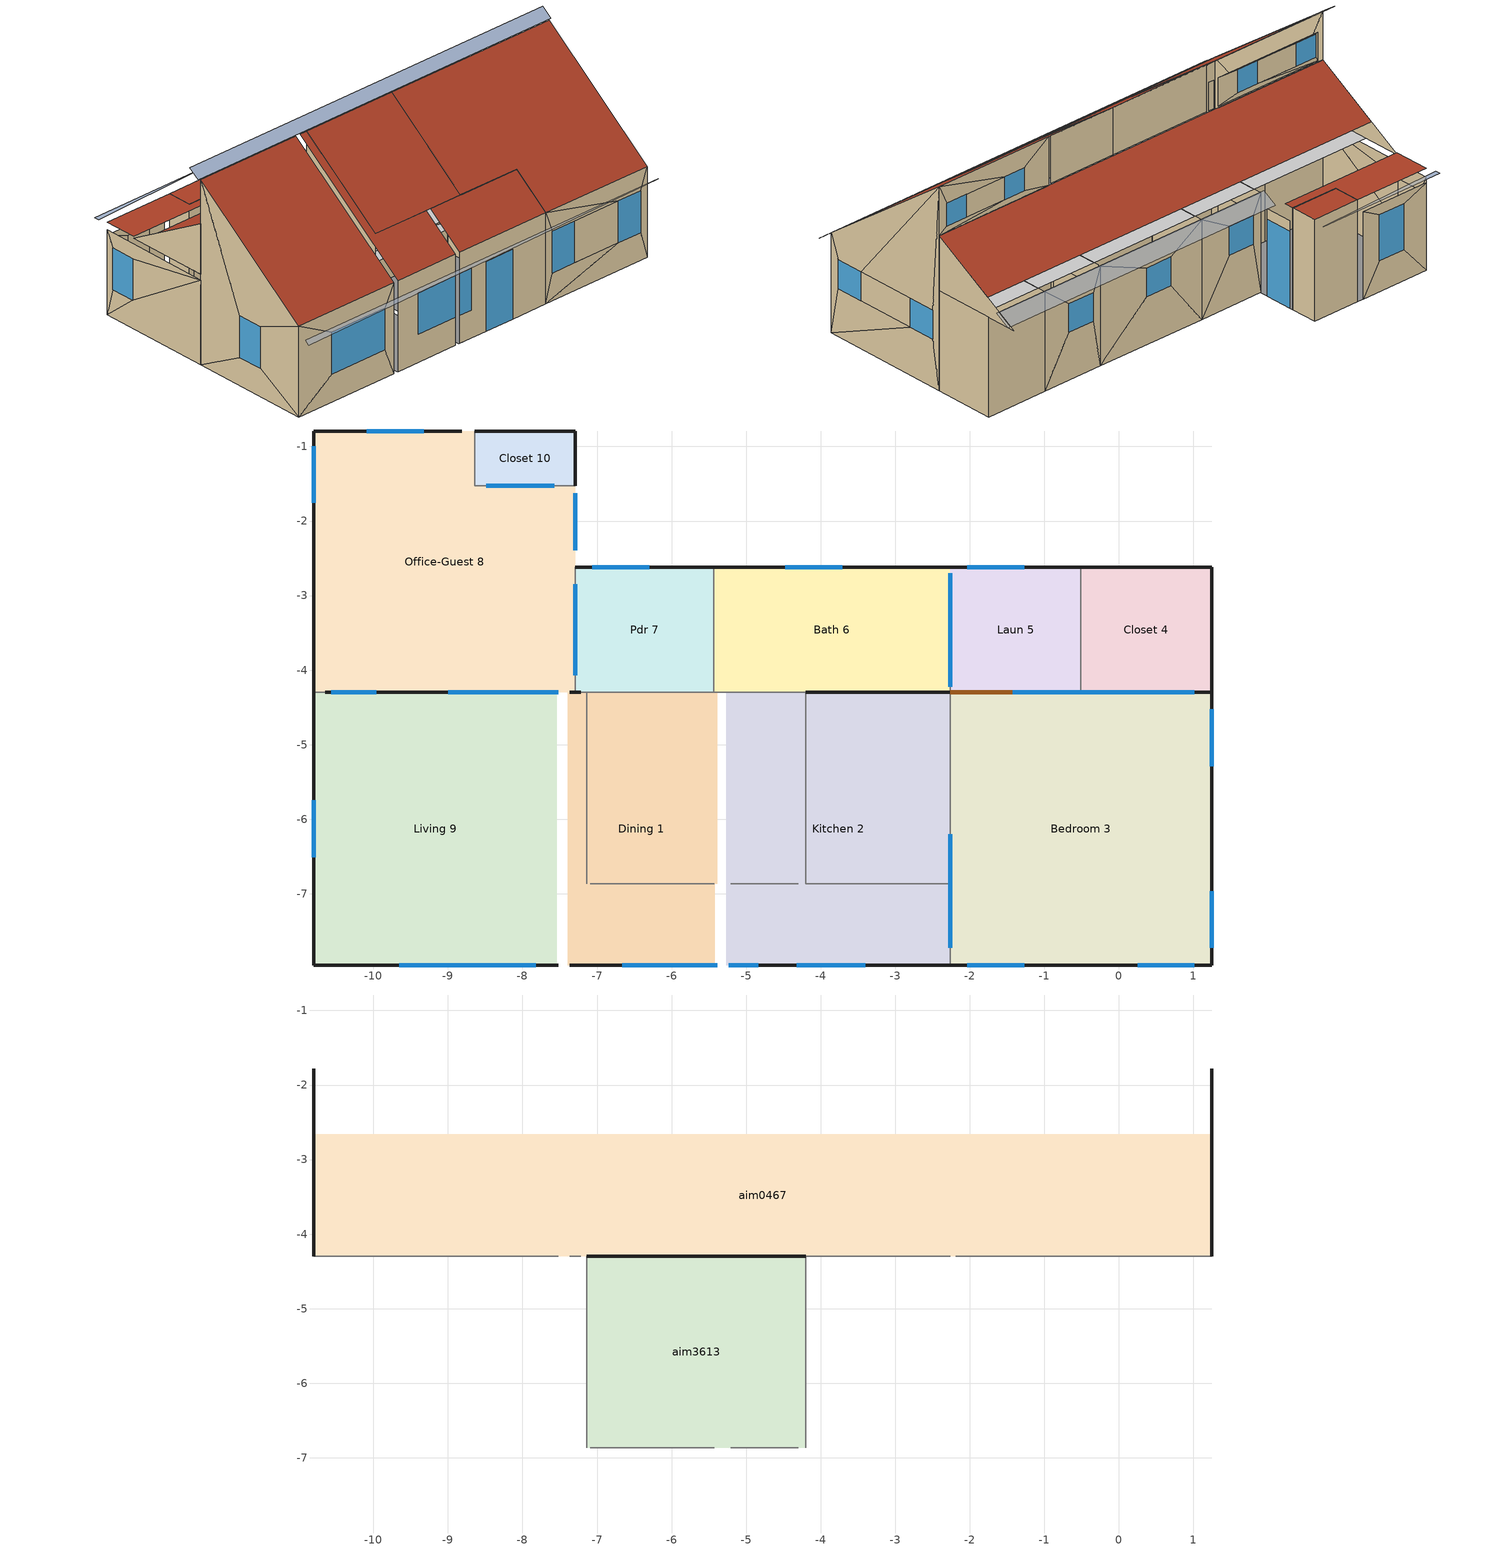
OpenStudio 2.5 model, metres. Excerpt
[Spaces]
Office-Guest 8
 floor ground: -8.64,-0.79 -8.64,-1.53 -7.29,-1.53 -7.29,-4.3 -10.8,-4.3 -10.8,-0.79 z0
 floor to aim0467: -7.29,-2.85 -7.29,-4.3 -10.8,-4.3 -10.8,-2.85 z2.64
 wall outside: -10.8,-1 -10.8,-1.76 / -9.32,-0.79 -10.09,-0.79 z0.81:2.03; -7.29,-2.39 -7.29,-1.63 z2.03:2.31; -7.29,-2.39 -7.29,-1.63 z0:2.03; -10.8,-0.79,2.47 -10.8,-0.79,0 -10.8,-1,0.81 -10.8,-1,2.03; -10.8,-1,0.81 -10.8,-0.79,0 -10.8,-1.76,0.81; -10.8,-0.79,2.47 -10.8,-1,2.03 -10.8,-1.76,2.03 -10.8,-4.3,2.47; -10.8,-4.3,2.47 -10.8,-1.76,0.81 -10.8,-0.79,0 -10.8,-4.3,0; -10.8,-4.3,2.47 -10.8,-1.76,2.03 -10.8,-1.76,0.81; -8.82,-0.79,2.32 -8.82,-0.79,0 -9.32,-0.79,0.81 -9.32,-0.79,2.03; -9.32,-0.79,0.81 -8.82,-0.79,0 -10.8,-0.79,0 -10.09,-0.79,0.81; -8.82,-0.79,2.32 -9.32,-0.79,2.03 -10.09,-0.79,2.03 -10.8,-0.79,2.32; -10.8,-0.79,2.32 -10.09,-0.79,2.03 -10.09,-0.79,0.81 -10.8,-0.79,0
 wall to Living 9: -8.99,-4.3 -7.52,-4.3 z0:2.03; -10.8,-4.3,2.34 -10.8,-4.3,0 -8.99,-4.3,0 -8.99,-4.3,2.03 -7.52,-4.3,2.03 -7.52,-4.3,2.34
 wall to Pdr 7: -7.29,-4.07 -7.29,-2.85 z0:2.03; -7.29,-4.3,2.64 -7.29,-4.3,0 -7.29,-4.07,0 -7.29,-4.07,2.03 -7.29,-2.85,2.03 -7.29,-2.85,0 -7.29,-2.62,0 -7.29,-2.62,2.64
 wall to Closet 10: -7.57,-1.53 -8.49,-1.53 z0:2.13; -8.64,-1.53 -8.64,-0.79 z0:2.7; -7.29,-1.53,2.7 -7.29,-1.53,0 -7.57,-1.53,0 -7.57,-1.53,2.13 -8.49,-1.53,2.13 -8.49,-1.53,0 -8.64,-1.53,0 -8.64,-1.53,2.7
 window: -10.8,-1 -10.8,-1.76 / -9.32,-0.79 -10.09,-0.79 z0.81:2.03; -7.29,-2.39 -7.29,-1.63 z0:2.03
 window inside: -8.99,-4.3 -7.52,-4.3 / -7.29,-4.07 -7.29,-2.85 z0:2.03; -7.57,-1.53 -8.49,-1.53 z0:2.13
 roof outside: -7.29,-1.79 -7.29,-1.53 -8.64,-1.53 -8.64,-0.79 -10.8,-0.79 -10.8,-1.79 z2.7
Living 9
 floor ground: -7.54,-4.3 -7.54,-7.96 -10.8,-7.96 -10.8,-4.3 z0
 wall outside: -10.8,-5.75 -10.8,-6.51 / -9.65,-7.96 -7.82,-7.96 z0.81:2.03; -8.13,-4.3 -8.74,-4.3 -9.96,-4.3 -10.57,-4.3 z4.27:4.88; -10.8,-4.3,5.4 -10.8,-4.3,0 -10.8,-5.75,0.81 -10.8,-5.75,2.03; -10.8,-5.75,0.81 -10.8,-4.3,0 -10.8,-7.96,0 -10.8,-6.51,0.81; -10.8,-4.3,5.4 -10.8,-5.75,2.03 -10.8,-6.51,2.03 -10.8,-7.96,2.65; -10.8,-7.96,2.65 -10.8,-6.51,2.03 -10.8,-6.51,0.81 -10.8,-7.96,0; -10.8,-7.96,2.65 -10.8,-7.96,0 -9.65,-7.96,0.81 -9.65,-7.96,2.03; -9.65,-7.96,0.81 -10.8,-7.96,0 -7.52,-7.96,0 -7.82,-7.96,0.81; -10.8,-7.96,2.65 -9.65,-7.96,2.03 -7.82,-7.96,2.03 -7.52,-7.96,2.65; -7.52,-7.96,2.65 -7.82,-7.96,2.03 -7.82,-7.96,0.81 -7.52,-7.96,0; -8.13,-4.3,4.27 -7.52,-4.3,4.15 -10.64,-4.3,4.15 -8.74,-4.3,4.27; -7.52,-4.3,4.9 -7.52,-4.3,4.15 -8.13,-4.3,4.27 -8.13,-4.3,4.88; -7.52,-4.3,4.9 -8.13,-4.3,4.88 -8.74,-4.3,4.88 -10.64,-4.3,4.9; -8.74,-4.3,4.27 -10.64,-4.3,4.15 -10.57,-4.3,4.27; -10.64,-4.3,4.9 -10.57,-4.3,4.88 -10.57,-4.3,4.27 -10.64,-4.3,4.15; -10.64,-4.3,4.9 -8.74,-4.3,4.88 -10.57,-4.3,4.88
 wall to aim0467: -7.52,-4.3 -10.8,-4.3 z2.64:4.11
 window: -10.8,-5.75 -10.8,-6.51 / -9.65,-7.96 -7.82,-7.96 z0.81:2.03; -9.96,-4.3 -10.57,-4.3 / -8.13,-4.3 -8.74,-4.3 z4.27:4.88
 roof outside: -10.8,-4.3,5.4 -10.8,-7.96,2.65 -7.52,-7.96,2.65 -7.52,-4.3,5.4
Closet 10
 floor ground: -7.29,-0.79 -7.29,-1.53 -8.64,-1.53 -8.64,-0.79 z0
 wall outside: -7.29,-1.53 -7.29,-0.79 -8.64,-0.79 z0:2.7
 roof outside: -7.29,-1.53 -7.29,-0.79 -8.64,-0.79 -8.64,-1.53 z2.7
Closet 4
 floor ground: 1.24,-2.62 1.24,-4.3 -0.51,-4.3 -0.51,-2.62 z0
 floor to aim0467: 1.24,-2.85 1.24,-4.3 -0.51,-4.3 -0.51,-2.85 z2.64
 wall outside: 1.24,-4.3 1.24,-2.62 -0.51,-2.62 z0:2.64
 wall to Bedroom 3: -0.51,-4.3 0.56,-4.3 z0:2.03; -0.51,-4.3,2.64 -0.51,-4.3,2.03 0.56,-4.3,2.03 0.56,-4.3,0 1.24,-4.3,0 1.24,-4.3,2.64
 wall to Laun 5: -0.51,-2.62 -0.51,-4.3 z0:2.64
 window inside: -0.51,-4.3 0.56,-4.3 z0:2.03
Laun 5
 floor ground: -0.51,-2.62 -0.51,-4.3 -2.26,-4.3 -2.26,-2.62 z0
 floor to aim0467: -0.51,-2.85 -0.51,-4.3 -2.26,-4.3 -2.26,-2.85 z2.64
 wall outside: -1.27,-2.62 -2.03,-2.62 z1.27:2.03; -0.51,-2.62,2.64 -0.51,-2.62,0 -1.27,-2.62,1.27 -1.27,-2.62,2.03; -1.27,-2.62,1.27 -0.51,-2.62,0 -2.26,-2.62,0 -2.03,-2.62,1.27; -0.51,-2.62,2.64 -1.27,-2.62,2.03 -2.03,-2.62,2.03 -2.26,-2.62,2.64; -2.26,-2.62,2.64 -2.03,-2.62,2.03 -2.03,-2.62,1.27 -2.26,-2.62,0
 wall to Bath 6: -2.26,-2.7 -2.26,-4.22 z0:2.03; -2.26,-2.7,2.64 -2.26,-2.7,2.03 -2.26,-4.22,2.03 -2.26,-4.22,0 -2.26,-4.3,0 -2.26,-4.3,2.64
 wall to Bedroom 3: -2.26,-4.3 -1.27,-4.3 / -0.97,-4.3 -0.51,-4.3 z0:2.03; -2.26,-4.3,2.64 -2.26,-4.3,2.03 -1.27,-4.3,2.03 -1.27,-4.3,0 -0.97,-4.3,0 -0.97,-4.3,2.03 -0.51,-4.3,2.03 -0.51,-4.3,2.64
 window: -1.27,-2.62 -2.03,-2.62 z1.27:2.03
 window inside: -2.26,-2.7 -2.26,-4.22 / -0.97,-4.3 -0.51,-4.3 z0:2.03
 door inside: -2.26,-4.3 -1.27,-4.3 z0:2.03
Bath 6
 floor ground: -2.26,-2.62 -2.26,-4.3 -5.44,-4.3 -5.44,-2.62 z0
 floor to aim0467: -2.26,-2.85 -2.26,-4.3 -5.44,-4.3 -5.44,-2.85 z2.64
 wall outside: -3.71,-2.62 -4.47,-2.62 z1.27:2.03; -2.26,-2.62,2.64 -2.26,-2.62,0 -3.71,-2.62,1.27 -3.71,-2.62,2.03; -3.71,-2.62,1.27 -2.26,-2.62,0 -5.44,-2.62,0 -4.47,-2.62,1.27; -2.26,-2.62,2.64 -3.71,-2.62,2.03 -4.47,-2.62,2.03 -5.44,-2.62,2.64; -5.44,-2.62,2.64 -4.47,-2.62,2.03 -4.47,-2.62,1.27 -5.44,-2.62,0
 wall to Kitchen 2: -5.44,-4.3 -2.26,-4.3 z0:2.64
 wall to Pdr 7: -5.44,-2.62 -5.44,-4.3 z0:2.64
 window: -3.71,-2.62 -4.47,-2.62 z1.27:2.03
Pdr 7
 floor ground: -5.44,-2.62 -5.44,-4.3 -7.29,-4.3 -7.29,-2.62 z0
 floor to aim0467: -5.44,-2.85 -5.44,-4.3 -7.29,-4.3 -7.29,-2.85 z2.64
 wall outside: -6.3,-2.62 -7.06,-2.62 z1.37:2.13; -5.44,-2.62,2.64 -5.44,-2.62,0 -6.3,-2.62,1.37 -6.3,-2.62,2.13; -6.3,-2.62,1.37 -5.44,-2.62,0 -7.29,-2.62,0 -7.06,-2.62,1.37; -5.44,-2.62,2.64 -6.3,-2.62,2.13 -7.06,-2.62,2.13 -7.29,-2.62,2.64; -7.29,-2.62,2.64 -7.06,-2.62,2.13 -7.06,-2.62,1.37 -7.29,-2.62,0
 wall to Dining 1: -7.29,-4.3 -5.44,-4.3 z0:2.64
 window: -6.3,-2.62 -7.06,-2.62 z1.37:2.13
Bedroom 3
 floor ground: 1.24,-4.3 1.24,-7.96 -2.26,-7.96 -2.26,-4.3 z0
 wall outside: 1.24,-7.73 1.24,-6.96 1.24,-5.29 1.24,-4.53 z1.27:2.03; -2.03,-7.96 -1.27,-7.96 0.25,-7.96 1.01,-7.96 z0.81:2.03; 1.01,-4.3 0.4,-4.3 -0.81,-4.3 -1.42,-4.3 z4.27:4.88; -2.26,-4.3 -4.2,-4.3 z4.15:5.4; 1.24,-7.73,1.27 1.24,-7.96,0 1.24,-5.29,1.27; 1.24,-7.96,2.65 1.24,-7.96,0 1.24,-7.73,1.27 1.24,-7.73,2.03; 1.24,-4.3,5.4 1.24,-7.96,2.65 1.24,-7.73,2.03 1.24,-6.96,2.03; 1.24,-5.29,1.27 1.24,-7.96,0 1.24,-4.3,0 1.24,-4.53,1.27; 1.24,-4.3,5.4 1.24,-4.53,2.03 1.24,-4.53,1.27 1.24,-4.3,0; 1.24,-4.3,5.4 1.24,-6.96,2.03 1.24,-4.53,2.03; -2.03,-7.96,0.81 -2.26,-7.96,0 0.25,-7.96,0.81; -2.26,-7.96,2.65 -2.26,-7.96,0 -2.03,-7.96,0.81 -2.03,-7.96,2.03; -2.26,-7.96,2.65 -2.03,-7.96,2.03 0.25,-7.96,2.03; 0.25,-7.96,0.81 -2.26,-7.96,0 1.24,-7.96,0 1.01,-7.96,0.81; 1.24,-7.96,2.65 1.01,-7.96,2.03 1.01,-7.96,0.81 1.24,-7.96,0; -2.26,-7.96,2.65 0.25,-7.96,2.03 1.01,-7.96,2.03 1.24,-7.96,2.65; 1.01,-4.3,4.27 1.24,-4.3,4.11 -0.81,-4.3,4.27; 1.24,-4.3,5.4 1.24,-4.3,4.11 1.01,-4.3,4.27 1.01,-4.3,4.88; 1.24,-4.3,5.4 1.01,-4.3,4.88 -0.81,-4.3,4.88; -0.81,-4.3,4.27 1.24,-4.3,4.11 -2.19,-4.3,4.11 -1.42,-4.3,4.27; -2.19,-4.3,5.4 -1.42,-4.3,4.88 -1.42,-4.3,4.27 -2.19,-4.3,4.11; 1.24,-4.3,5.4 -0.81,-4.3,4.88 -1.42,-4.3,4.88 -2.19,-4.3,5.4
 wall to Kitchen 2: -2.26,-6.2 -2.26,-7.73 z0:2.03; -4.2,-6.86 -2.26,-6.86 z2.64:3.47; -2.26,-6.86,3.47 -2.26,-6.86,2.34 -2.26,-4.3,2.34 -2.26,-4.3,0 -2.26,-6.2,0 -2.26,-6.2,2.03 -2.26,-7.73,2.03 -2.26,-7.73,0 -2.26,-7.96,0 -2.26,-7.96,2.65
 wall to aim0467: 1.24,-4.3 -2.19,-4.3 z2.64:4.11; -2.26,-4.3 -4.2,-4.3 z2.64:3.54
 wall to aim3613: -4.2,-4.3,5.4 -4.2,-4.3,2.64 -4.2,-6.86,2.64 -4.2,-6.86,3.47
 window: 1.24,-5.29 1.24,-4.53 / 1.24,-7.73 1.24,-6.96 z1.27:2.03; 0.25,-7.96 1.01,-7.96 / -2.03,-7.96 -1.27,-7.96 z0.81:2.03; -0.81,-4.3 -1.42,-4.3 / 1.01,-4.3 0.4,-4.3 z4.27:4.88
 window inside: -2.26,-6.2 -2.26,-7.73 z0:2.03
 roof outside: -4.2,-4.3,5.4 -4.2,-6.86,3.47 -2.26,-6.86,3.47 -2.26,-7.96,2.65 1.24,-7.96,2.65 1.24,-4.3,5.4
Dining 1
 floor ground: -5.42,-4.3 -5.42,-7.96 -7.39,-7.96 -7.39,-4.3 z0
 floor to aim3613: -5.39,-4.3 -5.39,-6.86 -7.14,-6.86 -7.14,-4.3 z2.64
 wall outside: -6.66,-7.96 -5.39,-7.96 z0.81:2.03; -7.22,-4.3 -7.37,-4.3 z4.15:4.9; -7.37,-7.96,2.65 -7.37,-7.96,0 -5.39,-7.96,0 -5.39,-7.96,0.81 -6.66,-7.96,0.81 -6.66,-7.96,2.03 -5.39,-7.96,2.03 -5.39,-7.96,2.65
 wall to aim0467: -7.22,-4.3 -7.37,-4.3 z2.79:3.54
 wall to aim3613: -7.14,-4.3,5.4 -7.14,-6.86,3.47 -7.14,-6.86,2.64 -7.14,-4.3,2.64; -5.43,-6.86,2.96 -5.43,-6.86,2.8 -7.09,-6.86,2.96
 window: -6.66,-7.96 -5.39,-7.96 z0.81:2.03
 roof outside: -7.37,-4.3,5.4 -7.37,-7.96,2.65 -5.39,-7.96,2.65 -5.39,-6.86,3.47 -7.14,-6.86,3.47 -7.14,-4.3,5.4
Kitchen 2
 floor ground: -2.26,-4.3 -2.26,-7.96 -5.27,-7.96 -5.27,-4.3 z0
 floor to Bedroom 3: -2.26,-4.3 -2.26,-6.86 -4.2,-6.86 -4.2,-4.3 z2.64
 floor to aim3613: -4.2,-4.3 -4.2,-6.86 -5.23,-6.86 -5.23,-4.3 z2.64
 wall outside: -4.32,-7.96 -3.41,-7.96 z0:2.03; -5.23,-7.96 -4.83,-7.96 z0.81:2.03; -5.23,-7.96,2.65 -5.23,-7.96,2.03 -4.83,-7.96,2.03 -4.83,-7.96,0.81 -5.23,-7.96,0.81 -5.23,-7.96,0 -4.32,-7.96,0 -4.32,-7.96,2.03 -3.41,-7.96,2.03 -3.41,-7.96,0 -2.26,-7.96,0 -2.26,-7.96,2.65
 wall to aim3613: -4.3,-6.86,2.96 -4.3,-6.86,2.8 -5.2,-6.86,2.96
 window: -4.32,-7.96 -3.41,-7.96 z0:2.03; -5.23,-7.96 -4.83,-7.96 z0.81:2.03
 roof outside: -5.23,-6.86,3.47 -5.23,-7.96,2.65 -2.26,-7.96,2.65 -2.26,-6.86,3.47
aim0467
 wall outside: -10.8,-4.3,4.11 -10.8,-1.78,2.64 -10.8,-4.3,2.64; 1.24,-4.3,4.11 1.24,-4.3,2.64 1.24,-1.78,2.64
 wall to aim3613: -7.14,-4.3 -4.2,-4.3 z2.64:3.54
 roof outside: 1.24,-4.3,4.11 1.24,-2.66,3.16 -10.8,-2.66,3.16 -10.8,-4.3,4.11
aim3613
 wall outside: -4.2,-4.3 -7.14,-4.3 z4.15:5.4
 roof outside: -7.14,-4.3,5.4 -7.14,-6.86,3.47 -4.2,-6.86,3.47 -4.2,-4.3,5.4
shading: -10.87,-8.29,2.4 -10.87,-8.41,2.31 1.32,-8.29,2.4; -10.87,-3.97,5.65 -10.87,-4.27,5.42 1.32,-4.27,5.42 1.32,-3.97,5.65; 1.32,-2.27,2.93 1.32,-1.88,2.7 -7.06,-1.88,2.7 -7.06,-2.27,2.93; -10.87,-0.56 -7.22,-0.41 -10.87,-0.41 z2.7
[Building]
Project Name
[ThermalZone] Use Ideal Air Loads=No
Zone Default; ThermalZone #1; ThermalZone #2; ThermalZone #3; ThermalZone #4; ThermalZone #5; ThermalZone #6; ThermalZone #7; ThermalZone #8; ThermalZone #9; ThermalZone #10; ThermalZone #11
[Sizing:Zone] Zone Cooling Design Supply Air Temperature Input Method=SupplyAirTemperature; Zone Cooling Design Supply Air Temperature {C}=14; Zone Cooling Design Supply Air Temperature Difference {deltaC}=11.11; Zone Heating Design Supply Air Temperature Input Method=SupplyAirTemperature; Zone Heating Design Supply Air Temperature {C}=40; Zone Heating Design Supply Air Temperature Difference {deltaC}=11.11; Zone Cooling Design Supply Air Humidity Ratio {kg-H2O/kg-air}=0.0085; Zone Heating Design Supply Air Humidity Ratio {kg-H2O/kg-air}=0.008; Cooling Design Air Flow Method=DesignDay; Heating Design Air Flow Method=DesignDay; Account for Dedicated Outdoor Air System=No; Dedicated Outdoor Air System Control Strategy=NeutralSupplyAir; Dedicated Outdoor Air Low Setpoint Temperature for Design {C}=autosize; Dedicated Outdoor Air High Setpoint Temperature for Design {C}=autosize
Zone Default; ThermalZone #1; ThermalZone #2; ThermalZone #3; ThermalZone #4; ThermalZone #5; ThermalZone #6; ThermalZone #7; ThermalZone #8; ThermalZone #9; ThermalZone #10; ThermalZone #11
[Space]
Name | Thermal Zone
Office-Guest 8 | Zone Default
Living 9 | ThermalZone #1
aim0467 | ThermalZone #2
Closet 10 | ThermalZone #3
Closet 4 | ThermalZone #4
Laun 5 | ThermalZone #5
Bath 6 | ThermalZone #6
Pdr 7 | ThermalZone #7
Bedroom 3 | ThermalZone #8
Dining 1 | ThermalZone #9
Kitchen 2 | ThermalZone #10
aim3613 | ThermalZone #11
